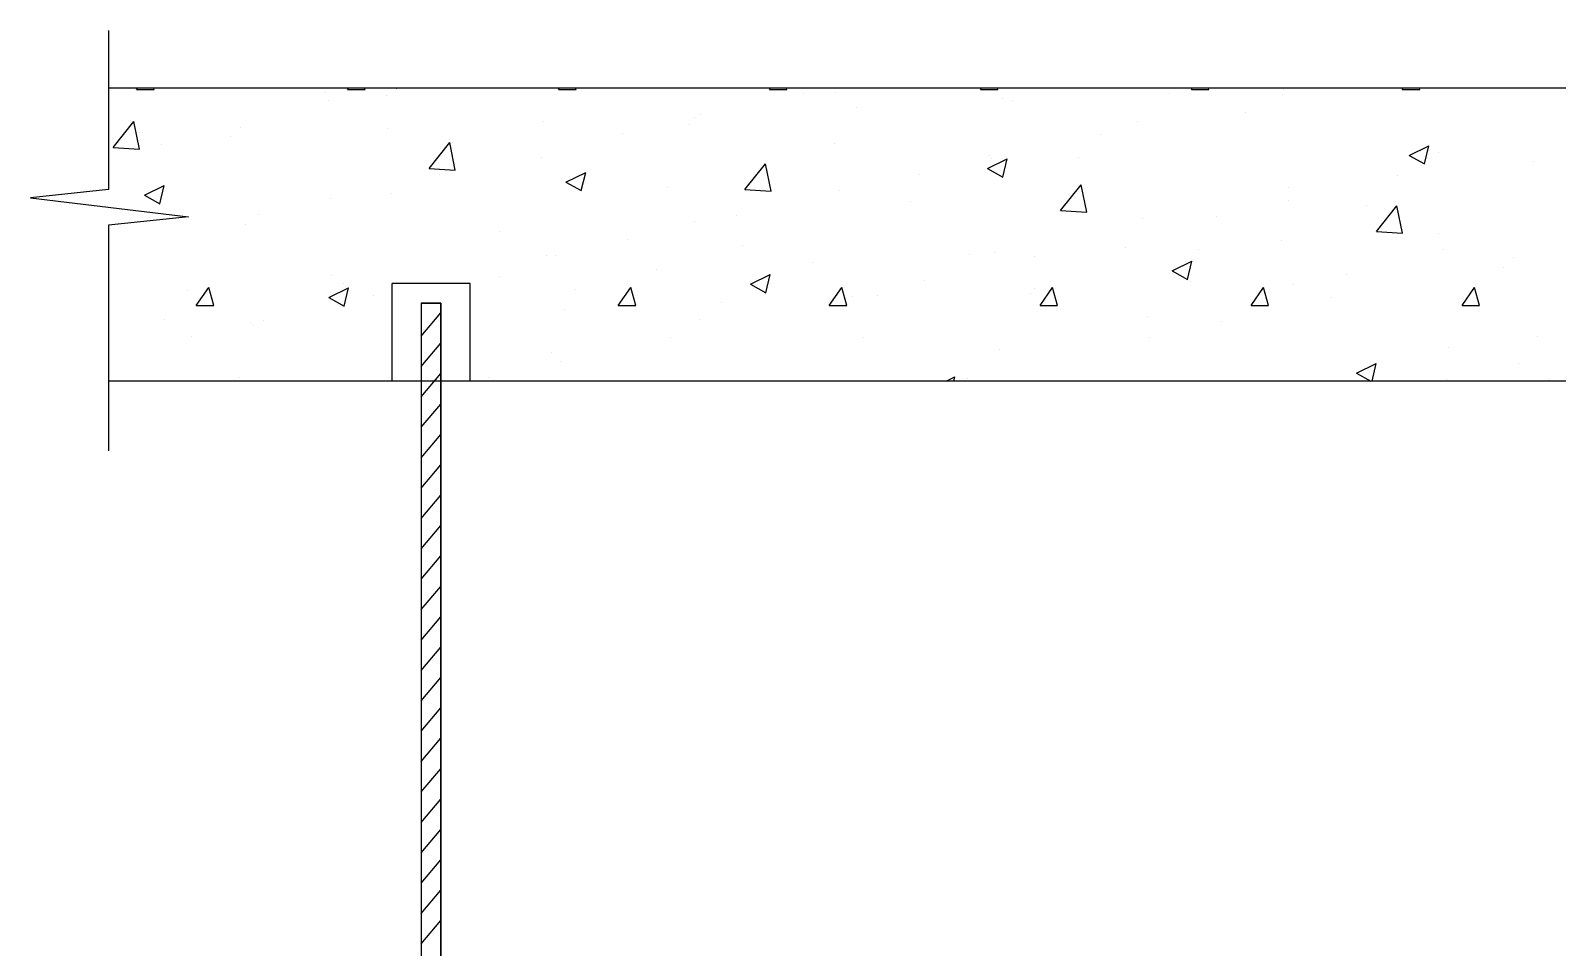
# Model space of a CAD drawing. Header units: millimetres. Extents: x -95178 to 274693, y -2232 to 263302.
# Drawn here: x 119744 to 127561, y 233369 to 238063 of the extents above; entities that cross this region are included whole.
import ezdxf

# ---------------------------------------------------------------- set-up
doc = ezdxf.new("R2010")
doc.units = ezdxf.units.MM
doc.layers.add('A_Arch', color=8, linetype='Continuous')
doc.layers.add('M_Support', color=14, linetype='Continuous')

# ---------------------------------------------------------------- blocks, each defined once
blk = doc.blocks.new('*X14')
at = {"color": 0}
for p, q in [((1956.2, 4644.6), (1957.2, 4646.1)), ((1956.2, 4644.6), (1974.2, 4644.6)), ((1974.2, 4644.6), (1973.8, 4646.1)), ((2172.2, 4644.6), (2173.2, 4646.1)), ((2172.2, 4644.6), (2190.2, 4644.6)), ((2190.2, 4644.6), (2189.8, 4646.1)), ((2222.4, 4646.1), (2222.7, 4645.9)), ((2222.7, 4645.9), (2222.7, 4646.1)), ((2388.2, 4644.6), (2389.2, 4646.1)), ((2388.2, 4644.6), (2406.2, 4644.6)), ((2406.2, 4644.6), (2405.8, 4646.1)), ((2604.2, 4644.6), (2605.2, 4646.1)), ((2604.2, 4644.6), (2622.2, 4644.6)), ((2622.2, 4644.6), (2621.8, 4646.1)), ((2820.2, 4644.6), (2821.2, 4646.1)), ((2820.2, 4644.6), (2838.2, 4644.6)), ((2838.2, 4644.6), (2837.8, 4646.1)), ((3036.2, 4644.6), (3037.2, 4646.1)), ((3036.2, 4644.6), (3054.2, 4644.6)), ((3054.2, 4644.6), (3053.8, 4646.1)), ((3130.6, 4644.3), (3130.6, 4644.3)), ((3252.2, 4644.6), (3253.2, 4646.1)), ((3252.2, 4644.6), (3270.2, 4644.6)), ((3270.2, 4644.6), (3269.8, 4646.1)), ((2149.3, 4641.6), (2149.3, 4641.6)), ((2153, 4633.6), (2153, 4633.6)), ((2212.2, 4638.4), (2212.2, 4638.4)), ((2639.3, 4640.6), (2639.3, 4640.6)), ((2671.4, 4641.3), (2671.4, 4641.3)), ((2843, 4634.9), (2843, 4634.9)), ((2853.5, 4633), (2853.5, 4633)), ((3013.7, 4640.3), (3013.7, 4640.3)), ((3129.9, 4639.8), (3129.9, 4639.8)), ((2527.4, 4615.8), (2527.4, 4615.8)), ((2533.3, 4618.6), (2533.3, 4618.6)), ((2693.4, 4625.8), (2693.4, 4625.8)), ((2981.3, 4612), (2981.3, 4612)), ((3092, 4620.7), (3092, 4620.7)), ((1932.4, 4585.4), (1953.6, 4611.7)), ((1959.4, 4583.6), (1953.6, 4611.7)), ((1962.8, 4600.2), (1962.8, 4600.2)), ((2052.9, 4597), (2052.9, 4597)), ((2062.9, 4606), (2062.9, 4606)), ((2213, 4604.2), (2213, 4604.2)), ((2373.2, 4611.4), (2373.2, 4611.4)), ((2453.4, 4599.4), (2453.4, 4599.4)), ((2522.1, 4609), (2522.1, 4609)), ((2943.4, 4598.4), (2943.4, 4598.4)), ((1932.4, 4585.4), (1959.4, 4583.7)), ((1981.3, 4588.5), (1981.3, 4588.5)), ((2255.7, 4563.9), (2276.9, 4590.2)), ((2282.6, 4562.1), (2276.9, 4590.2)), ((2671.3, 4589.7), (2671.3, 4589.7)), ((3259.1, 4577.2), (3279.3, 4587.1)), ((3274.8, 4568.5), (3279.3, 4587.1)), ((3288.9, 4580.5), (3288.9, 4580.5)), ((2370.5, 4574.5), (2370.5, 4574.5)), ((2579, 4542.3), (2600.1, 4568.6)), ((2605.9, 4540.5), (2600.1, 4568.6)), ((2827.5, 4563.6), (2847.7, 4573.5)), ((2829.7, 4577.5), (2829.7, 4577.5)), ((2831.5, 4573.6), (2831.5, 4573.6)), ((2843.2, 4554.9), (2847.7, 4573.5)), ((2920.3, 4575.5), (2920.3, 4575.5)), ((3259.1, 4577.2), (3274.8, 4568.5)), ((3387, 4571.3), (3387, 4571.3)), ((2255.7, 4563.9), (2282.6, 4562.1)), ((2266.9, 4558.1), (2266.9, 4558.1)), ((2395.9, 4549.9), (2416.1, 4559.8)), ((2395.9, 4549.9), (2411.6, 4541.2)), ((2411.6, 4541.2), (2416.1, 4559.8)), ((2757.5, 4557.2), (2757.5, 4557.2)), ((2827.5, 4563.6), (2843.2, 4554.9)), ((3247.5, 4556.2), (3247.5, 4556.2)), ((1964.3, 4536.3), (1984.5, 4546.2)), ((1964.3, 4536.3), (1980, 4527.6)), ((1980, 4527.6), (1984.5, 4546.2)), ((2217.2, 4538.6), (2217.2, 4538.6)), ((2499.6, 4544.6), (2499.6, 4544.6)), ((2579, 4542.3), (2605.9, 4540.5)), ((2676.4, 4541.5), (2676.4, 4541.5)), ((2902.3, 4520.8), (2923.4, 4547.1)), ((2929.2, 4519), (2923.4, 4547.1)), ((3135.7, 4544.5), (3135.7, 4544.5)), ((2155, 4533.3), (2155, 4533.3)), ((2748.6, 4530.4), (2748.6, 4530.4)), ((2902.3, 4520.8), (2929.2, 4519)), ((3135.6, 4531.4), (3135.6, 4531.4)), ((3215.3, 4526.1), (3215.3, 4526.1)), ((3225.6, 4499.2), (3246.7, 4525.5)), ((3252.5, 4497.4), (3246.7, 4525.5)), ((2067.9, 4506.2), (2067.9, 4506.2)), ((2081, 4516.9), (2081, 4516.9)), ((2527.2, 4509.2), (2527.2, 4509.2)), ((2571, 4515.9), (2571, 4515.9)), ((2986.4, 4512.2), (2986.4, 4512.2)), ((3061.6, 4515), (3061.6, 4515)), ((2328, 4499.4), (2328, 4499.4)), ((2459.1, 4491.1), (2459.1, 4491.1)), ((3128.9, 4489.7), (3128.9, 4489.7)), ((3225.6, 4499.2), (3252.5, 4497.4)), ((3289.1, 4496.9), (3289.1, 4496.9)), ((2375.6, 4474.7), (2375.6, 4474.7)), ((2385.1, 4474.7), (2385.1, 4474.7)), ((2577, 4485.2), (2577, 4485.2)), ((2808.7, 4475.2), (2808.7, 4475.2)), ((2834.8, 4477.7), (2834.8, 4477.7)), ((2875.1, 4473.7), (2875.1, 4473.7)), ((2968.8, 4482.5), (2968.8, 4482.5)), ((3043.6, 4480.9), (3043.6, 4480.9)), ((3294, 4480.7), (3294, 4480.7)), ((3365.7, 4472.8), (3365.7, 4472.8)), ((2488.4, 4460.8), (2488.4, 4460.8)), ((2648.6, 4468), (2648.6, 4468)), ((3016.4, 4458.9), (3036.6, 4468.7)), ((3016.4, 4458.9), (3032.1, 4450.1)), ((3032.1, 4450.1), (3036.6, 4468.7)), ((3355.6, 4462.3), (3355.6, 4462.3)), ((2017.3, 4423.4), (2030.2, 4441.9)), ((2035.3, 4423.4), (2030.2, 4441.8)), ((2153.2, 4431.6), (2173.4, 4441.5)), ((2156.3, 4454.2), (2156.3, 4454.2)), ((2168.2, 4446.4), (2168.2, 4446.4)), ((2168.9, 4422.9), (2173.4, 4441.5)), ((2328.3, 4453.6), (2328.3, 4453.6)), ((2405.3, 4440), (2405.3, 4440)), ((2449.3, 4423.4), (2462.2, 4441.9)), ((2467.3, 4423.4), (2462.2, 4441.8)), ((2584.8, 4445.2), (2605, 4455.1)), ((2584.8, 4445.2), (2600.5, 4436.5)), ((2600.5, 4436.5), (2605, 4455.1)), ((2665.3, 4423.4), (2678.2, 4441.9)), ((2683.3, 4423.4), (2678.2, 4441.8)), ((2681.5, 4441.7), (2681.5, 4441.7)), ((2763.2, 4448.9), (2763.2, 4448.9)), ((2875.2, 4440.6), (2875.2, 4440.6)), ((2881.3, 4423.4), (2894.2, 4441.9)), ((2899.3, 4423.4), (2894.2, 4441.8)), ((3035.3, 4447.8), (3035.3, 4447.8)), ((3097.3, 4423.4), (3110.2, 4441.9)), ((3115.3, 4423.4), (3110.2, 4441.8)), ((3140.7, 4444.7), (3140.7, 4444.7)), ((3195.5, 4455), (3195.5, 4455)), ((3313.3, 4423.4), (3326.2, 4441.9)), ((3331.3, 4423.4), (3326.2, 4441.8)), ((2008.1, 4439.2), (2008.1, 4439.2)), ((2153.2, 4431.6), (2168.9, 4422.9)), ((2198.6, 4433.3), (2198.6, 4433.3)), ((2555, 4426.2), (2555, 4426.2)), ((2689.2, 4432.5), (2689.2, 4432.5)), ((2715.1, 4433.4), (2715.1, 4433.4)), ((2871.9, 4435.8), (2871.9, 4435.8)), ((3179.2, 4431.5), (3179.2, 4431.5)), ((1984.6, 4409.1), (1984.6, 4409.1)), ((2017.3, 4423.4), (2035.3, 4423.4)), ((2394.8, 4419), (2394.8, 4419)), ((2449.3, 4423.4), (2467.3, 4423.4)), ((2532.2, 4409.4), (2532.2, 4409.4)), ((2665.3, 4423.4), (2683.3, 4423.4)), ((2881.3, 4423.4), (2899.3, 4423.4)), ((2991.4, 4412.4), (2991.4, 4412.4)), ((3097.3, 4423.4), (3115.3, 4423.4)), ((3313.3, 4423.4), (3331.3, 4423.4)), ((2073, 4406.4), (2073, 4406.4)), ((2074.6, 4404.5), (2074.6, 4404.5)), ((2086.7, 4408.5), (2086.7, 4408.5)), ((3067.3, 4406.7), (3067.3, 4406.7)), ((2012.7, 4392.1), (2012.7, 4392.1)), ((2502.7, 4391.1), (2502.7, 4391.1)), ((2700.3, 4390.6), (2700.3, 4390.6)), ((2839.8, 4377.9), (2839.8, 4377.9)), ((2993.3, 4390.3), (2993.3, 4390.3)), ((3299.1, 4380.9), (3299.1, 4380.9)), ((3390.2, 4391.9), (3390.2, 4391.9)), ((2380.6, 4374.9), (2380.6, 4374.9)), ((2390.8, 4366.3), (2390.8, 4366.3)), ((3205.3, 4354.2), (3225.5, 4364)), ((3221.2, 4346.1), (3225.5, 4364)), ((3371.4, 4364.5), (3371.4, 4364.5)), ((2062, 4349.7), (2062, 4349.7)), ((2316.8, 4349.9), (2316.8, 4349.9)), ((2785.1, 4346.1), (2793.9, 4350.4)), ((2792.9, 4346.1), (2793.9, 4350.4)), ((2806.8, 4348.9), (2806.8, 4348.9)), ((3205.3, 4354.2), (3219.9, 4346.1)), ((3218.5, 4346.7), (3218.5, 4346.7)), ((3297.4, 4348.1), (3297.4, 4348.1)), ((3403, 4347), (3403, 4347))]:
    blk.add_line(p, q, dxfattribs=at)
blk = doc.blocks.new('DUCT WORK SUPPORT-SINGLE')
at = {"layer": 'A_Arch'}
for p, q in [((-4651.8, 9035.3), (-4651.8, 8222.1)), ((5122.3, 8740.7), (-4651.8, 8740.7)), ((-4651.8, 8222.1), (-5050.5, 8179.1)), ((-5050.5, 8179.1), (-4242.4, 8082.2)), ((-4242.4, 8082.2), (-4651.8, 8039.1)), ((-4651.8, 8039.1), (-4651.8, 6883.6)), ((5122.3, 7240.7), (-4651.8, 7240.7))]:
    blk.add_line(p, q, dxfattribs=at)
at = {"layer": 'M_Support', "color": 14, "ltscale": 0.25}
for p, q in [((-2800, 7740.7), (-3200, 7740.7)), ((-3200, 7241.1), (-3200, 7740.7)), ((-2800, 7241.1), (-2800, 7740.7)), ((-3050, 7640.2), (-3050, 249.4)), ((-3050, 7640.2), (-2950, 7640.2)), ((-2950, 7640.2), (-2950, 249.4))]:
    blk.add_line(p, q, dxfattribs=at)
at = {"layer": 'M_Support', "color": 8, "ltscale": 0.25}
for p, q in [((-3050, 7470.6), (-2950, 7589.8)), ((-3050, 7315.1), (-2950, 7434.3)), ((-3050, 7159.5), (-2950, 7278.7)), ((-3050, 7003.9), (-2950, 7123.1)), ((-3050, 6848.4), (-2950, 6967.5)), ((-3050, 6692.8), (-2950, 6812)), ((-3050, 6537.2), (-2950, 6656.4)), ((-3050, 6381.6), (-2950, 6500.8)), ((-3050, 6226.1), (-2950, 6345.2)), ((-3050, 6070.5), (-2950, 6189.7)), ((-3050, 5914.9), (-2950, 6034.1)), ((-3050, 5759.4), (-2950, 5878.5)), ((-3050, 5603.8), (-2950, 5723)), ((-3050, 5448.2), (-2950, 5567.4)), ((-3050, 5292.6), (-2950, 5411.8)), ((-3050, 5137.1), (-2950, 5256.2)), ((-3050, 4981.5), (-2950, 5100.7)), ((-3050, 4825.9), (-2950, 4945.1)), ((-3050, 4670.3), (-2950, 4789.5)), ((-3050, 4514.8), (-2950, 4633.9)), ((-3050, 4359.2), (-2950, 4478.4))]:
    blk.add_line(p, q, dxfattribs=at)
at = {"layer": 'M_Support', "color": 14, "ltscale": 0.25}
blk.add_lwpolyline([(-3050, 7640.2), (-3050, 249.4), (-2950, 249.4), (-2950, 7640.2)], close=True, dxfattribs=at)
at = {"layer": 'A_Arch', "xscale": 5, "yscale": 5, "zscale": 5}
blk.add_blockref('*X14', (-14289.1, -14489.7), dxfattribs=at)

msp = doc.modelspace()

# ---------------------------------------------------------------- block references
msp.add_blockref('DUCT WORK SUPPORT-SINGLE', (124794.944, 229027.762))

doc.saveas('drawing.dxf')
